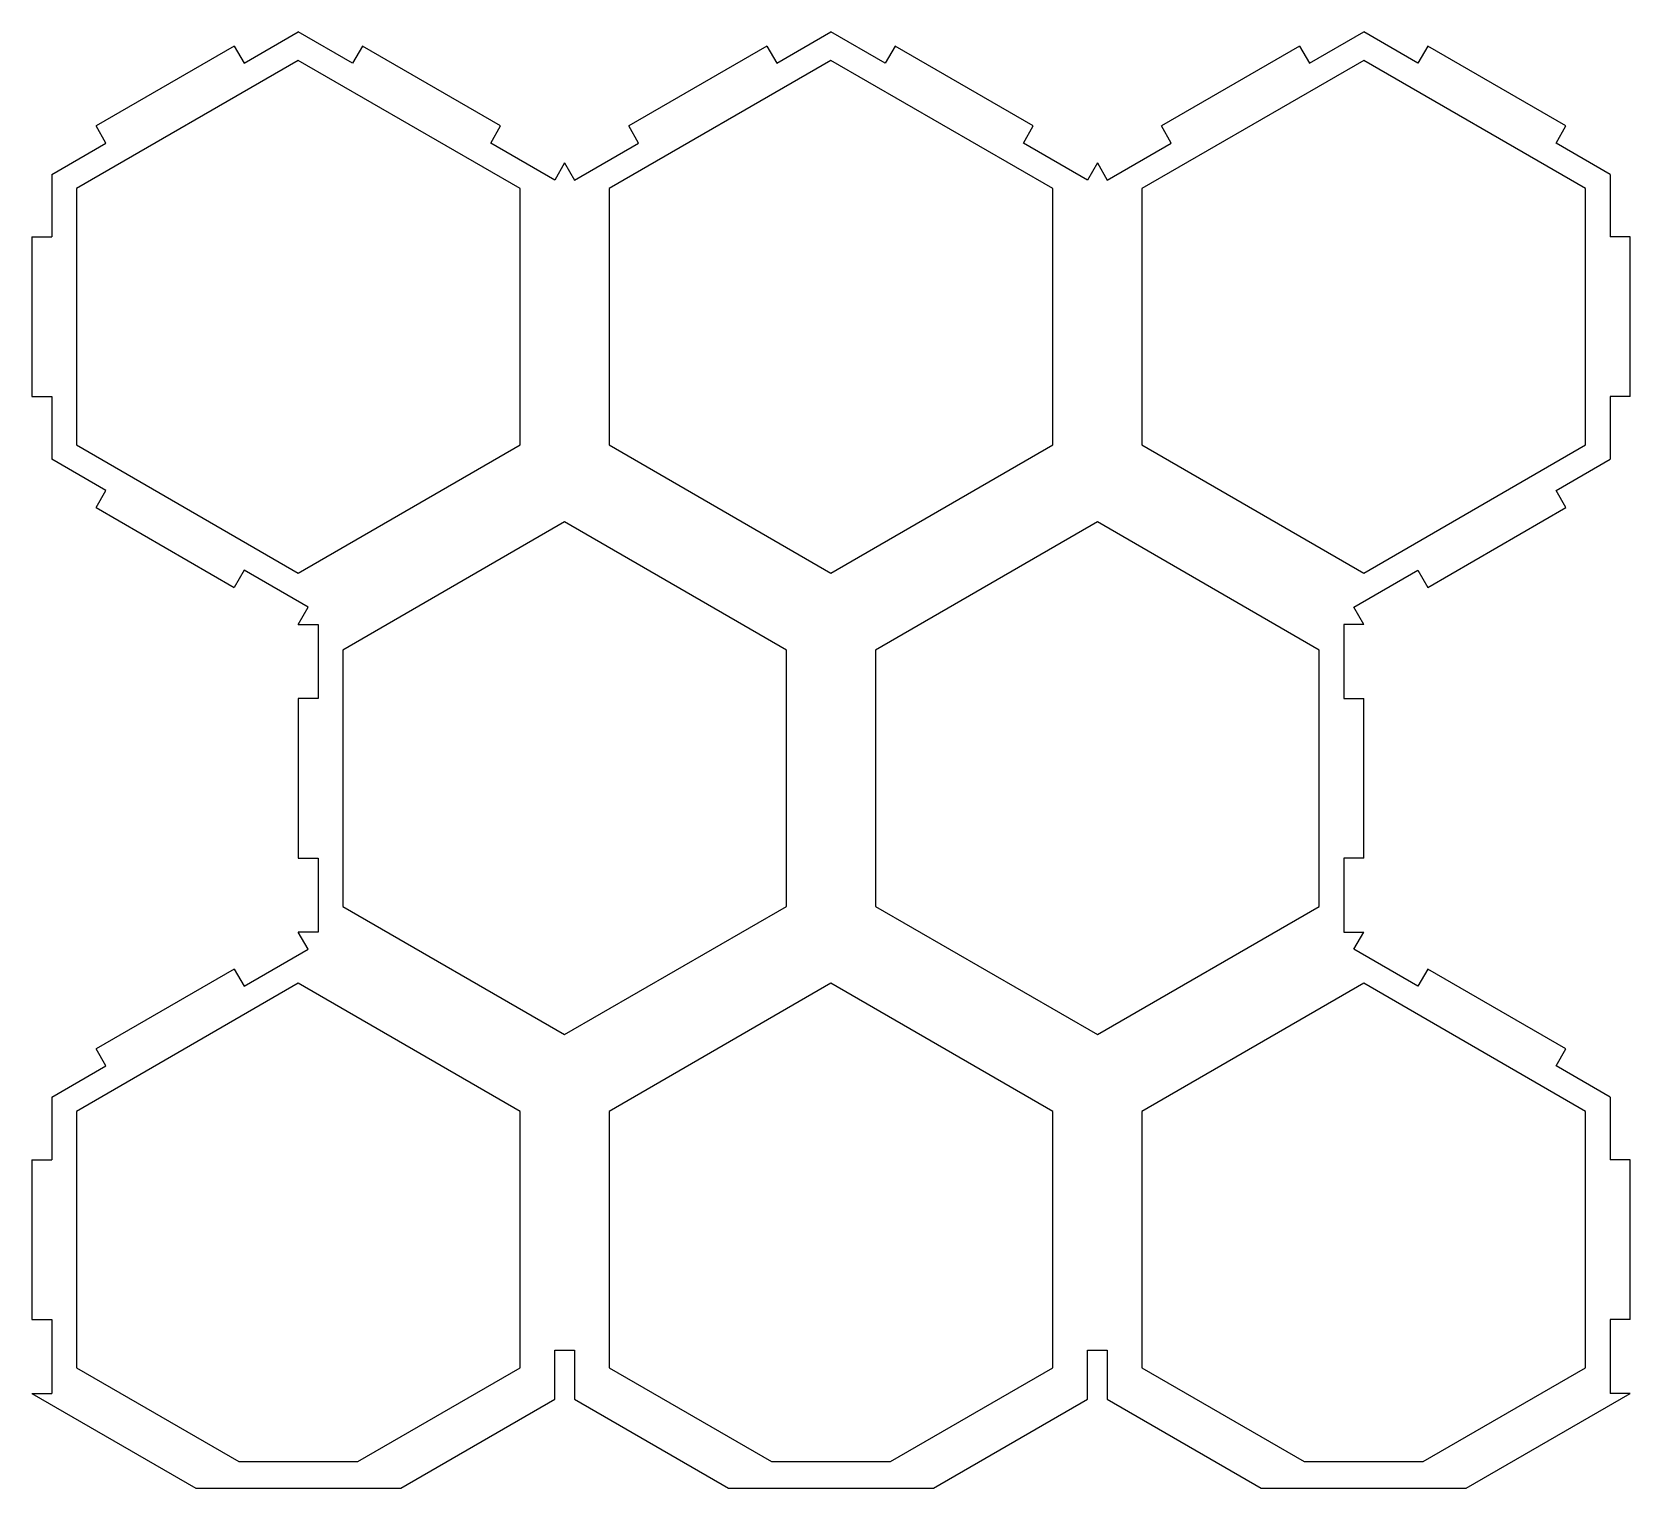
# Model space of a CAD drawing. Extents: x 16 to 340, y 9 to 304.
import ezdxf

# ---------------------------------------------------------------- set-up
doc = ezdxf.new("R2010")
doc.units = 0
doc.layers.get('0').update_dxf_attribs({"linetype": 'CONTINUOUS'})

msp = doc.modelspace()

# ---------------------------------------------------------------- linework, layer by layer
at = {"color": 7}
for points in [[(59.264933, 297.484933), (70.255314, 303.830232)], [(81.245695, 297.484933), (70.255314, 303.830232)], [(167.264933, 297.484933), (178.255314, 303.830232)], [(189.245695, 297.484933), (178.255314, 303.830232)], [(275.264933, 297.484933), (286.255314, 303.830232)], [(297.245695, 297.484933), (286.255314, 303.830232)], [(57.264933, 300.949035), (29.245695, 284.77212)], [(57.264933, 300.949035), (59.264933, 297.484933)], [(83.245695, 300.949035), (81.245695, 297.484933)], [(111.264933, 284.77212), (83.245695, 300.949035)], [(165.264933, 300.949035), (137.245695, 284.77212)], [(165.264933, 300.949035), (167.264933, 297.484933)], [(191.245695, 300.949035), (189.245695, 297.484933)], [(219.264933, 284.77212), (191.245695, 300.949035)], [(273.264933, 300.949035), (245.245695, 284.77212)], [(273.264933, 300.949035), (275.264933, 297.484933)], [(299.245695, 300.949035), (297.245695, 297.484933)], [(327.264933, 284.77212), (299.245695, 300.949035)], [(70.255314, 298.05673), (25.255314, 272.075967)], [(115.255314, 272.075967), (70.255314, 298.05673)], [(178.255314, 298.05673), (133.255314, 272.075967)], [(223.255314, 272.075967), (178.255314, 298.05673)], [(286.255314, 298.05673), (241.255314, 272.075967)], [(331.255314, 272.075967), (286.255314, 298.05673)], [(31.245695, 281.308018), (29.245695, 284.77212)], [(109.264933, 281.308018), (111.264933, 284.77212)], [(139.245695, 281.308018), (137.245695, 284.77212)], [(217.264933, 281.308018), (219.264933, 284.77212)], [(247.245695, 281.308018), (245.245695, 284.77212)], [(325.264933, 281.308018), (327.264933, 284.77212)], [(20.255314, 274.962719), (31.245695, 281.308018)], [(122.255314, 273.808018), (109.264933, 281.308018)], [(126.255314, 273.808018), (139.245695, 281.308018)], [(230.255314, 273.808018), (217.264933, 281.308018)], [(234.255314, 273.808018), (247.245695, 281.308018)], [(336.255314, 274.962719), (325.264933, 281.308018)], [(124.255314, 277.27212), (122.255314, 273.808018)], [(124.255314, 277.27212), (126.255314, 273.808018)], [(232.255314, 277.27212), (230.255314, 273.808018)], [(232.255314, 277.27212), (234.255314, 273.808018)], [(20.255314, 274.962719), (20.255314, 262.27212)], [(336.255314, 274.962719), (336.255314, 262.27212)], [(25.255314, 272.075967), (25.255314, 220.114443)], [(115.255314, 220.114443), (115.255314, 272.075967)], [(133.255314, 272.075967), (133.255314, 220.114443)], [(223.255314, 220.114443), (223.255314, 272.075967)], [(241.255314, 272.075967), (241.255314, 220.114443)], [(331.255314, 220.114443), (331.255314, 272.075967)], [(16.255314, 262.27212), (16.255314, 229.918291)], [(16.255314, 262.27212), (20.255314, 262.27212)], [(340.255314, 262.27212), (336.255314, 262.27212)], [(340.255314, 229.918291), (340.255314, 262.27212)], [(16.255314, 229.918291), (20.255314, 229.918291)], [(20.255314, 229.918291), (20.255314, 217.227692)], [(340.255314, 229.918291), (336.255314, 229.918291)], [(336.255314, 229.918291), (336.255314, 217.227692)], [(31.245695, 210.882392), (20.255314, 217.227692)], [(25.255314, 220.114443), (70.255314, 194.133681)], [(70.255314, 194.133681), (115.255314, 220.114443)], [(133.255314, 220.114443), (178.255314, 194.133681)], [(178.255314, 194.133681), (223.255314, 220.114443)], [(241.255314, 220.114443), (286.255314, 194.133681)], [(286.255314, 194.133681), (331.255314, 220.114443)], [(325.264933, 210.882392), (336.255314, 217.227692)], [(29.245695, 207.418291), (31.245695, 210.882392)], [(327.264933, 207.418291), (325.264933, 210.882392)], [(29.245695, 207.418291), (57.264933, 191.241376)], [(299.245695, 191.241376), (327.264933, 207.418291)], [(124.255314, 204.525986), (79.255314, 178.545224)], [(169.255314, 178.545224), (124.255314, 204.525986)], [(232.255314, 204.525986), (187.255314, 178.545224)], [(277.255314, 178.545224), (232.255314, 204.525986)], [(59.264933, 194.705478), (57.264933, 191.241376)], [(72.255314, 187.205478), (59.264933, 194.705478)], [(284.255314, 187.205478), (297.245695, 194.705478)], [(297.245695, 194.705478), (299.245695, 191.241376)], [(70.255314, 183.741376), (72.255314, 187.205478)], [(286.255314, 183.741376), (284.255314, 187.205478)], [(70.255314, 183.741376), (74.255314, 183.741376)], [(74.255314, 183.741376), (74.255314, 168.741376)], [(286.255314, 183.741376), (282.255314, 183.741376)], [(282.255314, 183.741376), (282.255314, 168.741376)], [(79.255314, 178.545224), (79.255314, 126.5837)], [(169.255314, 126.5837), (169.255314, 178.545224)], [(187.255314, 178.545224), (187.255314, 126.5837)], [(277.255314, 126.5837), (277.255314, 178.545224)], [(70.255314, 168.741376), (70.255314, 136.387547)], [(74.255314, 168.741376), (70.255314, 168.741376)], [(282.255314, 168.741376), (286.255314, 168.741376)], [(286.255314, 136.387547), (286.255314, 168.741376)], [(70.255314, 136.387547), (74.255314, 136.387547)], [(74.255314, 136.387547), (74.255314, 121.387547)], [(286.255314, 136.387547), (282.255314, 136.387547)], [(282.255314, 136.387547), (282.255314, 121.387547)], [(79.255314, 126.5837), (124.255314, 100.602938)], [(124.255314, 100.602938), (169.255314, 126.5837)], [(187.255314, 126.5837), (232.255314, 100.602938)], [(232.255314, 100.602938), (277.255314, 126.5837)], [(72.255314, 117.923446), (70.255314, 121.387547)], [(74.255314, 121.387547), (70.255314, 121.387547)], [(282.255314, 121.387547), (286.255314, 121.387547)], [(284.255314, 117.923446), (286.255314, 121.387547)], [(59.264933, 110.423446), (72.255314, 117.923446)], [(297.245695, 110.423446), (284.255314, 117.923446)], [(57.264933, 113.887547), (29.245695, 97.710633)], [(57.264933, 113.887547), (59.264933, 110.423446)], [(299.245695, 113.887547), (297.245695, 110.423446)], [(327.264933, 97.710633), (299.245695, 113.887547)], [(70.255314, 110.995242), (25.255314, 85.01448)], [(115.255314, 85.01448), (70.255314, 110.995242)], [(178.255314, 110.995242), (133.255314, 85.01448)], [(223.255314, 85.01448), (178.255314, 110.995242)], [(286.255314, 110.995242), (241.255314, 85.01448)], [(331.255314, 85.01448), (286.255314, 110.995242)], [(31.245695, 94.246531), (29.245695, 97.710633)], [(325.264933, 94.246531), (327.264933, 97.710633)], [(20.255314, 87.901232), (31.245695, 94.246531)], [(336.255314, 87.901232), (325.264933, 94.246531)], [(20.255314, 87.901232), (20.255314, 75.210633)], [(336.255314, 87.901232), (336.255314, 75.210633)], [(25.255314, 85.01448), (25.255314, 33.052956)], [(115.255314, 33.052956), (115.255314, 85.01448)], [(133.255314, 85.01448), (133.255314, 33.052956)], [(223.255314, 33.052956), (223.255314, 85.01448)], [(241.255314, 85.01448), (241.255314, 33.052956)], [(331.255314, 33.052956), (331.255314, 85.01448)], [(16.255314, 75.210633), (16.255314, 42.856804)], [(16.255314, 75.210633), (20.255314, 75.210633)], [(340.255314, 75.210633), (336.255314, 75.210633)], [(340.255314, 42.856804), (340.255314, 75.210633)], [(16.255314, 42.856804), (20.255314, 42.856804)], [(20.255314, 42.856804), (20.255314, 27.856804)], [(340.255314, 42.856804), (336.255314, 42.856804)], [(336.255314, 42.856804), (336.255314, 27.856804)], [(122.255314, 36.633718), (126.255314, 36.633718)], [(122.255314, 26.702103), (122.255314, 36.633718)], [(126.255314, 36.633718), (126.255314, 26.702103)], [(230.255314, 36.633718), (234.255314, 36.633718)], [(230.255314, 26.702103), (230.255314, 36.633718)], [(234.255314, 36.633718), (234.255314, 26.702103)], [(25.255314, 33.052956), (58.1976, 14.033718)], [(82.313027, 14.033718), (115.255314, 33.052956)], [(133.255314, 33.052956), (166.1976, 14.033718)], [(190.313027, 14.033718), (223.255314, 33.052956)], [(241.255314, 33.052956), (274.1976, 14.033718)], [(298.313027, 14.033718), (331.255314, 33.052956)], [(16.255314, 27.856804), (49.470704, 8.679889)], [(16.255314, 27.856804), (20.255314, 27.856804)], [(91.039923, 8.679889), (122.255314, 26.702103)], [(126.255314, 26.702103), (157.470704, 8.679889)], [(199.039923, 8.679889), (230.255314, 26.702103)], [(234.255314, 26.702103), (265.470704, 8.679889)], [(307.039924, 8.679889), (340.255314, 27.856804)], [(340.255314, 27.856804), (336.255314, 27.856804)], [(58.1976, 14.033718), (82.313027, 14.033718)], [(166.1976, 14.033718), (190.313027, 14.033718)], [(274.1976, 14.033718), (298.313027, 14.033718)], [(49.470704, 8.679889), (91.039923, 8.679889)], [(157.470704, 8.679889), (199.039923, 8.679889)], [(265.470704, 8.679889), (307.039924, 8.679889)]]:
    msp.add_lwpolyline(points, dxfattribs=at)

doc.saveas('drawing.dxf')
